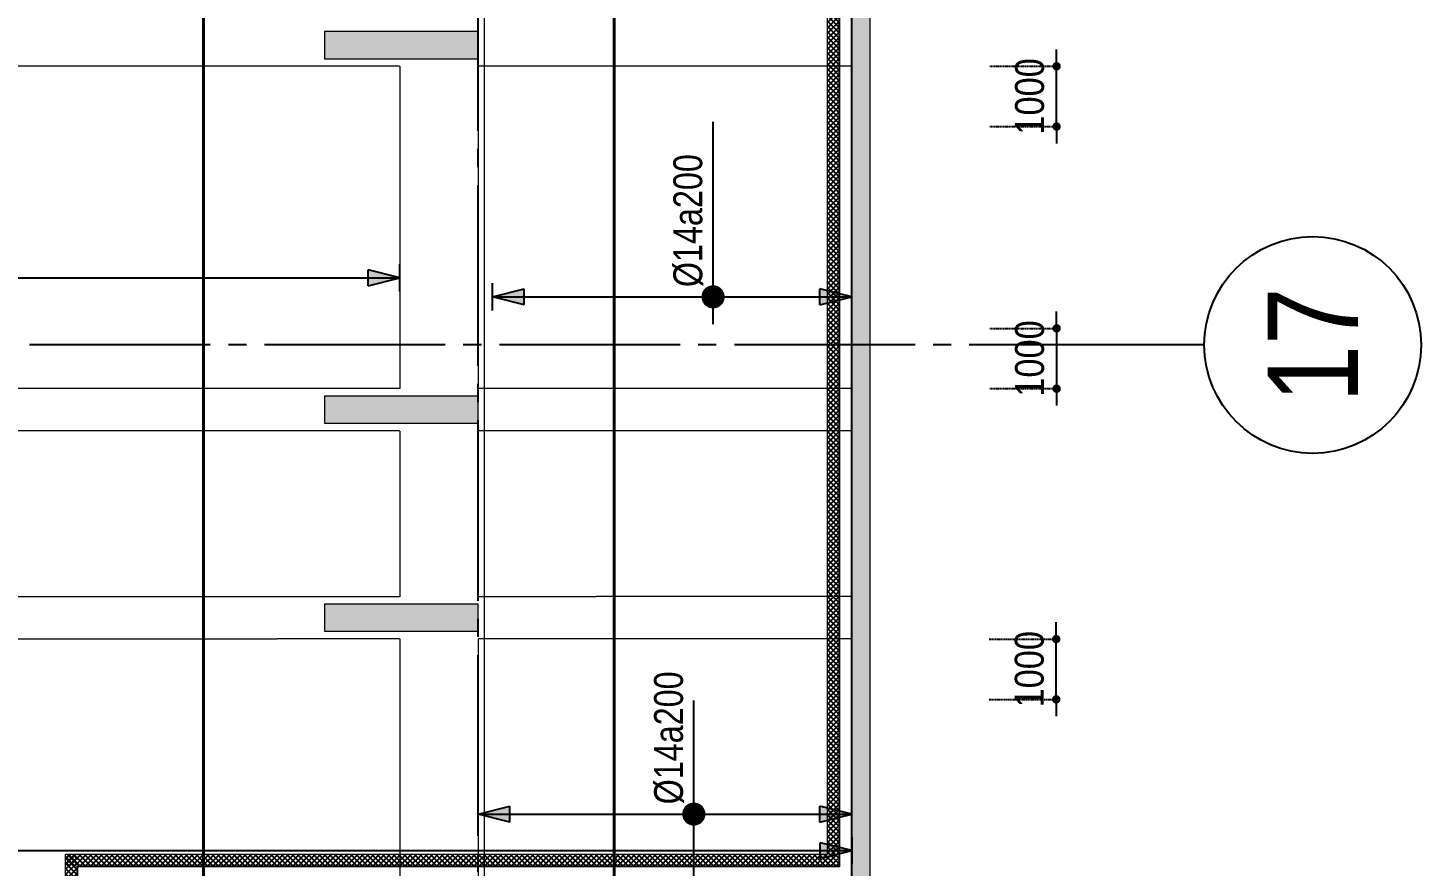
# Model space of a CAD drawing. Header units: millimetres. Extents: x -3819597 to -2591384, y 582389 to 820195.
# Drawn here: x -2674432 to -2651304, y 624031 to 637944 of the extents above; entities that cross this region are included whole.
import ezdxf
from ezdxf.enums import TextEntityAlignment as Align

# ---------------------------------------------------------------- set-up
doc = ezdxf.new("R2010")
doc.units = ezdxf.units.MM
doc.header["$MEASUREMENT"] = 0
for name, pattern in [('CENTER', [2, 1.25, -0.25, 0.25, -0.25]), ('CHG_XX_Cot_Ham 2$0$MB_Luoi truc$0$HTT Hidden 21', [3, 2, -1]), ('CHG_XX_Damsan_Ham 2$0$CHG_XX_Damsan_Ham 2$0$HIDDEN', [0.375, 0.25, -0.125]), ('CHG_XX_Luoi truc$0$MB_Luoi truc$0$Center101', [13, 10, -1, 1, -1]), ('DOT2', [0.125, 0, -0.125]), ('HIDDEN', [0.375, 0.25, -0.125])]:
    doc.linetypes.add(name, pattern=pattern)
doc.layers.get('0').update_dxf_attribs({"lineweight": 9})
doc.layers.get('Defpoints').update_dxf_attribs({"color": 10, "lineweight": 0})
for name, color, linetype in [('02HN. TEXT B', 1, 'Continuous'), ('08HN. SSS X', 6, 'Continuous'), ('12HN. GRID', 1, 'CENTER'), ('CHG_XX_Damsan_Ham 2$0$CHG_XX_Damsan_Ham 2$0$MEP-00-GENERAL-35', 2, 'Continuous'), ('CHG_XX_Luoi truc$0$Grid', 34, 'Continuous'), ('CHG_XX_Luoi truc$0$Grid Line', 8, 'CHG_XX_Luoi truc$0$MB_Luoi truc$0$Center101'), ('dim', 51, 'Continuous')]:
    doc.layers.add(name, color=color, linetype=linetype)
for name, color, linetype, lineweight in [('CHG_XX_Cot_Ham 2$0$NS-Pier-H2', 150, 'Continuous', 13), ('CHG_XX_Cot_Ham 2$0$NS-Pier-H2 @ 1', 150, 'Continuous', 13), ('CHG_XX_Cot_Ham 2$0$NS-Pier-H2 @ 150', 150, 'Continuous', 13), ("CHG_XX_Damsan_Ham 2$0$CHG_XX_Damsan_Ham 2$0$'S_General_Hidden_1 Thin", 1, 'CHG_XX_Damsan_Ham 2$0$CHG_XX_Damsan_Ham 2$0$HIDDEN', 18), ('CHG_XX_Damsan_Ham 2$0$CHG_XX_Damsan_Ham 2$0$CHG_XX_Damsan_Ham 2$0$Start net bao', 3, 'Continuous', 18), ('CHG_XX_Damsan_Ham 2$0$CHG_XX_Damsan_Ham 2$0$DBAO', 3, 'Continuous', 13), ('CHG_XX_Damsan_Ham 2$0$CHG_XX_Damsan_Ham 2$0$DTE-MEP-H-SLAB TEXT', 3, 'Continuous', 0), ('CHG_XX_Damsan_Ham 2$0$CHG_XX_Damsan_Ham 2$0$mach ngung thi cong', 6, 'Continuous', 13), ('CHG_XX_Damsan_Ham 2$0$CHG_XX_Damsan_Ham 2$0$Start hatch', 8, 'Continuous', 25), ('CHG_XX_Damsan_Ham 2$0$CHG_XX_Damsan_Ham 2$0$Start net bao', 3, 'Continuous', 18), ('CHG_XX_Damsan_Ham 2$0$CHG_XX_Damsan_Ham 2$0$Start vach', 6, 'Continuous', 25), ('CHG_XX_Damsan_Ham 2$0$HATCH', 57, 'Continuous', 9), ('CHG_XX_Damsan_Ham 2$0$mach ngung thi cong', 6, 'Continuous', 13), ('CHG_XX_Damsan_Ham 2$0$Start vach', 6, 'Continuous', 25), ('thep chay suot', 5, 'HIDDEN', 40)]:
    doc.layers.add(name, color=color, linetype=linetype, lineweight=lineweight)
doc.styles.add('[HN042014]STYLE', font='arial.ttf', dxfattribs={"width": 0.8})
doc.styles.add('CHG_XX_Luoi truc$0$MB_Luoi truc$0$Grid A-F$0$VNI-HelveCB', font='VHELVCB_0.TTF')
doc.styles.add('MB_Luoi truc$0$Arial_C', font='arial.ttf', dxfattribs={"width": 0.85})
doc.dimstyles.new('200', dxfattribs={"dimscale": 200, "dimtxt": 2.4, "dimasz": 0.7, "dimexe": 0.0003, "dimexo": 0, "dimgap": 1, "dimtad": 1, "dimdec": 0, "dimzin": 12, "dimdsep": 46, "dimtxsty": 'MB_Luoi truc$0$Arial_C', "dimblk": 'MB_Luoi truc$0$_Dot', "dimcen": 0.5, "dimclrd": 256, "dimclre": 8, "dimclrt": 1, "dimadec": 0, "dimazin": 0, "dimtfac": 1, "dimtdec": 0, "dimtix": 1, "dimtmove": 2, "dimatfit": 3, "dimldrblk": 'MB_Luoi truc$0$HTT Arrow 30', "dimfxl": 1, "dimtolj": 1, "dimtzin": 0, "dimlwe": -1, "dimarcsym": 0})

# ---------------------------------------------------------------- blocks, each defined once
blk = doc.blocks.new('*U278')
at = {"layer": '12HN. GRID', "linetype": 'Continuous'}
h = blk.add_hatch(color=256, dxfattribs=at)
h.dxf.hatch_style = 1
h.paths.add_polyline_path([(-44, 1048.4), (44, 1048.4), (0, 1224.4)])
h = blk.add_hatch(color=256, dxfattribs=at)
h.dxf.hatch_style = 1
h.paths.add_polyline_path([(0, -2395.7), (44, -2219.7), (-44, -2219.7)])
at = {"layer": '08HN. SSS X', "linetype": 'ByBlock', "ltscale": 10}
for p, q in [((-279.6, 0), (837.1, 0)), ((-279.6, 0), (-279.6, 0)), ((837.1, 0), (837.1, 0))]:
    blk.add_line(p, q, dxfattribs=at)
at = {"layer": '12HN. GRID', "linetype": 'Continuous'}
for p, q in [((-75, 1224.4), (75, 1224.4)), ((-44, 1048.4), (0, 1224.4)), ((0, 1224.4), (0, -2395.7)), ((0, 1224.4), (44, 1048.4)), ((-44, 1048.4), (44, 1048.4)), ((-44, -2219.7), (44, -2219.7)), ((-44, -2219.7), (0, -2395.7)), ((0, -2395.7), (44, -2219.7)), ((-75, -2395.7), (75, -2395.7))]:
    blk.add_line(p, q, dxfattribs=at)
at = {"layer": '12HN. GRID', "linetype": 'Continuous', "const_width": 64, "flags": 128}
blk.add_lwpolyline([(-32, 0, 1), (32, 0, 1)], format="xyb", close=True, dxfattribs=at)
at = {"layer": '02HN. TEXT B', "linetype": 'ByBlock', "style": '[HN042014]STYLE', "width": 0.8, "flags": 8}
blk.add_attdef('0', text='', height=160, dxfattribs=at).set_placement((1102.5, 160), align=Align.MIDDLE_CENTER)
blk.add_attdef('1', text='', height=160, dxfattribs=at).set_placement((53.8, 140), align=Align.MIDDLE_LEFT)
at = {"layer": 'Defpoints', "color": 9, "linetype": 'ByBlock', "style": '[HN042014]STYLE', "width": 0.8, "flags": 9}
for tag, p in [('2', (2081.9, 2422.8)), ('3', (2081.9, 2018)), ('4', (2081.9, 1613.3)), ('5', (2081.9, 1222.8))]:
    blk.add_attdef(tag, text='', height=250, dxfattribs=at).set_placement(p, align=Align.MIDDLE_CENTER)
blk = doc.blocks.new('MB_Luoi truc$0$_Dot')
at = {"color": 0, "linetype": 'ByBlock', "lineweight": -2}
blk.add_line((-0.5, 0), (-1, 0), dxfattribs=at)
at = {"color": 0, "linetype": 'ByBlock', "const_width": 0.5}
blk.add_lwpolyline([(-0.25, 0, 1), (0.25, 0, 1)], format="xyb", close=True, dxfattribs=at)
blk = doc.blocks.new('*D276')
at = {"layer": 'Defpoints', "color": 0, "transparency": 16777216}
for p in [(-2658470, 632956), (-2658470, 631956), (-2657355, 631956)]:
    blk.add_point(p, dxfattribs=at)
at = {"layer": 'dim', "lineweight": -2, "transparency": 16777216}
for p, q in [((-2657355, 633096), (-2657355, 633236)), ((-2657355, 632956), (-2657355, 631956)), ((-2657355, 631816), (-2657355, 631676))]:
    blk.add_line(p, q, dxfattribs=at)
at = {"layer": 'dim', "color": 8, "linetype": 'DOT2', "transparency": 16777216}
for p, q in [((-2658470, 632956), (-2657355, 632956)), ((-2658470, 631956), (-2657355, 631956))]:
    blk.add_line(p, q, dxfattribs=at)
at = {"layer": 'dim', "lineweight": -2, "transparency": 16777216, "xscale": 140, "yscale": 140, "zscale": 140}
for p, rotation in [((-2657355, 632956), 270), ((-2657355, 631956), 90)]:
    blk.add_blockref('MB_Luoi truc$0$_Dot', p, dxfattribs=dict(at, rotation=rotation))
at = {"layer": 'dim', "color": 1, "transparency": 16777216, "insert": (-2657801, 632456), "char_height": 480, "attachment_point": 5, "rotation": 90, "style": 'MB_Luoi truc$0$Arial_C'}
blk.add_mtext('\\A1;1000', dxfattribs=at)
blk = doc.blocks.new('MB_Luoi truc$0$HTT Arrow 30')
blk.add_hatch(color=256).paths.add_polyline_path([(-2.5, 0.375), (-2.5, -0.375), (0, 0)])
at = {"color": 0, "linetype": 'ByBlock', "lineweight": -2}
for p, q in [((0, 0), (-2.5, 0.375)), ((-2.5, -0.375), (-2.5, 0.375)), ((0, 0), (-2.5, -0.375))]:
    blk.add_line(p, q, dxfattribs=at)
blk = doc.blocks.new('*D277')
at = {"layer": 'Defpoints', "color": 0, "transparency": 16777216}
for p in [(-2658470, 637306), (-2657355, 637306), (-2658470, 636306)]:
    blk.add_point(p, dxfattribs=at)
at = {"layer": 'dim', "lineweight": -2, "transparency": 16777216}
for p, q in [((-2657355, 637446), (-2657355, 637586)), ((-2657355, 636306), (-2657355, 637306)), ((-2657355, 636166), (-2657355, 636026))]:
    blk.add_line(p, q, dxfattribs=at)
at = {"layer": 'dim', "color": 8, "linetype": 'DOT2', "transparency": 16777216}
for p, q in [((-2658470, 637306), (-2657355, 637306)), ((-2658470, 636306), (-2657355, 636306))]:
    blk.add_line(p, q, dxfattribs=at)
at = {"layer": 'dim', "lineweight": -2, "transparency": 16777216, "xscale": 140, "yscale": 140, "zscale": 140}
for p, rotation in [((-2657355, 637306), 270), ((-2657355, 636306), 90)]:
    blk.add_blockref('MB_Luoi truc$0$_Dot', p, dxfattribs=dict(at, rotation=rotation))
at = {"layer": 'dim', "color": 1, "transparency": 16777216, "insert": (-2657801, 636806), "char_height": 480, "attachment_point": 5, "rotation": 90, "style": 'MB_Luoi truc$0$Arial_C'}
blk.add_mtext('\\A1;1000', dxfattribs=at)
blk = doc.blocks.new('*U281')
at = {"layer": '12HN. GRID', "linetype": 'Continuous'}
h = blk.add_hatch(color=256, dxfattribs=at)
h.dxf.hatch_style = 1
h.paths.add_polyline_path([(-44, 1048.4), (44, 1048.4), (0, 1224.4)])
h = blk.add_hatch(color=256, dxfattribs=at)
h.dxf.hatch_style = 1
h.paths.add_polyline_path([(0, -4895.7), (44, -4719.7), (-44, -4719.7)])
at = {"layer": '08HN. SSS X', "linetype": 'ByBlock', "ltscale": 10}
for p, q in [((-252.3, 0), (837.1, 0)), ((-252.3, 0), (-252.3, 0)), ((837.1, 0), (837.1, 0))]:
    blk.add_line(p, q, dxfattribs=at)
at = {"layer": '12HN. GRID', "linetype": 'Continuous'}
for p, q in [((-75, 1224.4), (75, 1224.4)), ((-44, 1048.4), (0, 1224.4)), ((0, 1224.4), (0, -4895.7)), ((0, 1224.4), (44, 1048.4)), ((-44, 1048.4), (44, 1048.4)), ((-44, -4719.7), (44, -4719.7)), ((-44, -4719.7), (0, -4895.7)), ((0, -4895.7), (44, -4719.7)), ((-75, -4895.7), (75, -4895.7))]:
    blk.add_line(p, q, dxfattribs=at)
at = {"layer": '12HN. GRID', "linetype": 'Continuous', "const_width": 64, "flags": 128}
blk.add_lwpolyline([(-32, 0, 1), (32, 0, 1)], format="xyb", close=True, dxfattribs=at)
at = {"layer": '02HN. TEXT B', "linetype": 'ByBlock', "style": '[HN042014]STYLE', "width": 0.8, "flags": 8}
blk.add_attdef('0', text='', height=160, dxfattribs=at).set_placement((1102.5, 160), align=Align.MIDDLE_CENTER)
blk.add_attdef('1', text='', height=160, dxfattribs=at).set_placement((53.8, 140), align=Align.MIDDLE_LEFT)
at = {"layer": 'Defpoints', "color": 9, "linetype": 'ByBlock', "style": '[HN042014]STYLE', "width": 0.8, "flags": 9}
for tag, p in [('2', (2081.9, 2422.8)), ('3', (2081.9, 2018)), ('4', (2081.9, 1613.3)), ('5', (2081.9, 1222.8))]:
    blk.add_attdef(tag, text='', height=250, dxfattribs=at).set_placement(p, align=Align.MIDDLE_CENTER)
blk = doc.blocks.new('*D280')
at = {"layer": 'Defpoints', "color": 0, "transparency": 16777216}
for p in [(-2658475, 627799), (-2657361, 627799), (-2658475, 626799)]:
    blk.add_point(p, dxfattribs=at)
at = {"layer": 'dim', "lineweight": -2, "transparency": 16777216}
for p, q in [((-2657361, 627939), (-2657361, 628079)), ((-2657361, 626799), (-2657361, 627799)), ((-2657361, 626659), (-2657361, 626519))]:
    blk.add_line(p, q, dxfattribs=at)
at = {"layer": 'dim', "color": 8, "linetype": 'DOT2', "transparency": 16777216}
for p, q in [((-2658475, 627799), (-2657361, 627799)), ((-2658475, 626799), (-2657361, 626799))]:
    blk.add_line(p, q, dxfattribs=at)
at = {"layer": 'dim', "lineweight": -2, "transparency": 16777216, "xscale": 140, "yscale": 140, "zscale": 140}
for p, rotation in [((-2657361, 627799), 270), ((-2657361, 626799), 90)]:
    blk.add_blockref('MB_Luoi truc$0$_Dot', p, dxfattribs=dict(at, rotation=rotation))
at = {"layer": 'dim', "color": 1, "transparency": 16777216, "insert": (-2657806, 627299), "char_height": 480, "attachment_point": 5, "rotation": 90, "style": 'MB_Luoi truc$0$Arial_C'}
blk.add_mtext('\\A1;1000', dxfattribs=at)
blk = doc.blocks.new('*U691')
at = {"layer": 'thep chay suot', "linetype": 'HIDDEN', "ltscale": 10}
blk.add_line((-42737.9, 0), (14067.3, 0), dxfattribs=at)
at = {"layer": '02HN. TEXT B', "linetype": 'ByBlock', "style": '[HN042014]STYLE', "width": 0.8, "flags": 8}
blk.add_attdef('1', text='', height=160, dxfattribs=at).set_placement((94.5, 185.3), align=Align.MIDDLE_LEFT)
blk.add_attdef('0', text='', height=160, dxfattribs=at).set_placement((-351.3, 10.6), align=Align.MIDDLE_CENTER)
at = {"layer": 'Defpoints', "color": 9, "linetype": 'ByBlock', "style": '[HN042014]STYLE', "width": 0.8, "flags": 9}
for tag, p in [('2', (-7336, 4713.7)), ('3', (-7336, 4309)), ('4', (-7336, 3904.2)), ('5', (-7336, 3513.7))]:
    blk.add_attdef(tag, text='', height=250, dxfattribs=at).set_placement(p, align=Align.MIDDLE_CENTER)
blk = doc.blocks.new('*U1035')
at = {"layer": 'CHG_XX_Cot_Ham 2$0$NS-Pier-H2 @ 1'}
h = blk.add_hatch(color=256, dxfattribs=at)
h.dxf.hatch_style = 1
h.paths.add_polyline_path([(450, 0), (0, 0), (0, -2550), (450, -2550)])
at = {"layer": 'CHG_XX_Cot_Ham 2$0$NS-Pier-H2 @ 150'}
h = blk.add_hatch(color=256, dxfattribs=at)
h.dxf.hatch_style = 1
h.paths.add_polyline_path([(450, 0), (0, 0), (0, -2550), (450, -2550)])
blk = doc.blocks.new('CHG_XX_Cot_Ham 2$0$Block A_C450x2250')
at = {"layer": 'CHG_XX_Cot_Ham 2$0$NS-Pier-H2'}
blk.add_lwpolyline([(450, -2550), (0, -2550), (0, 0), (450, 0)], close=True, dxfattribs=at)
blk.add_blockref('*U1035', (0, 0), dxfattribs=at)
blk = doc.blocks.new('*U1029')
at = {"layer": 'CHG_XX_Luoi truc$0$Grid Line'}
blk.add_line((0, 0), (0, 608), dxfattribs=at)
at = {"layer": 'CHG_XX_Luoi truc$0$Grid', "lineweight": -2, "style": 'CHG_XX_Luoi truc$0$MB_Luoi truc$0$Grid A-F$0$VNI-HelveCB'}
for tag, p in [('GRIDSUB', (0, 617)), ('GRID', (0, -9))]:
    blk.add_attdef(tag, text='', height=5, dxfattribs=at).set_placement(p, align=Align.MIDDLE)
blk = doc.blocks.new('*U1031')
at = {"layer": 'CHG_XX_Luoi truc$0$Grid', "lineweight": -2}
blk.add_line((0, -3), (0, 0), dxfattribs=at)
blk.add_circle((0, -9), 6, dxfattribs=at)
at = {"layer": 'CHG_XX_Luoi truc$0$Grid Line'}
blk.add_line((0, 0), (0, 438), dxfattribs=at)
at = {"layer": 'CHG_XX_Luoi truc$0$Grid', "lineweight": -2, "style": 'CHG_XX_Luoi truc$0$MB_Luoi truc$0$Grid A-F$0$VNI-HelveCB'}
for tag, p in [('GRIDSUB', (0, 447)), ('GRID', (0, -9))]:
    blk.add_attdef(tag, text='', height=5, dxfattribs=at).set_placement(p, align=Align.MIDDLE)
blk = doc.blocks.new('CHG_XX_Luoi truc')
at = {"layer": 'CHG_XX_Luoi truc$0$Grid', "xscale": 300, "yscale": 300, "zscale": 300}
blk.add_blockref('*U1029', (99550, -12747), dxfattribs=at)
at = {"layer": 'CHG_XX_Luoi truc$0$Grid'}
ref = blk.add_blockref('*U1031', (110703, 22700), dxfattribs=dict(at, xscale=300.0000000000013, yscale=300.0000000000013, zscale=300.0000000000013, rotation=90))
ref.add_attrib('GRID', '17', dxfattribs={"lineweight": -2, "height": 1500, "rotation": 90, "style": 'CHG_XX_Luoi truc$0$MB_Luoi truc$0$Grid A-F$0$VNI-HelveCB'}).set_placement((113403, 22700), align=Align.MIDDLE)
blk = doc.blocks.new('CHG_XX_Cot_Ham 2')
at = {"layer": 'CHG_XX_Cot_Ham 2$0$NS-Pier-H2'}
h = blk.add_hatch(color=256, dxfattribs=at)
h.dxf.hatch_style = 1
h.paths.add_polyline_path([(99639.2, 163400), (-10900, 163400), (-10900, 85450), (-300, 85450), (-300, 84050), (32350, 84050), (32350, -9000), (103575.5, -9000), (106050, -6022), (106050, 158254.3)])
h.paths.add_polyline_path([(99533.7, 163100), (105750, 158110.4), (105750, 90450), (105650, 90450), (105750, 90450), (105750, 13850), (105750, 13722.3), (105750, -5913.6), (103434.7, -8700), (93599.8, -8700), (93299.8, -8700), (32650, -8700), (32650, 84350), (0, 84350), (0, 85750), (-10600, 85750), (-10600, 163100), (93600, 163100)], flags=16)
for p, q in [((106050, 158254.3), (106050, -6022)), ((105750, 90450), (105750, 13850))]:
    blk.add_line(p, q, dxfattribs=at)
at = {"layer": 'CHG_XX_Cot_Ham 2$0$NS-Pier-H2', "linetype": 'CHG_XX_Cot_Ham 2$0$MB_Luoi truc$0$HTT Hidden 21'}
blk.add_lwpolyline([(99639.2, 163400), (106050, 158254.3), (106050, -6022), (103575.5, -9000), (32350, -9000), (32350, 84050), (-300, 84050), (-300, 85450), (-10900, 85450), (-10900, 163400)], close=True, dxfattribs=at)
at = {"layer": 'CHG_XX_Cot_Ham 2$0$NS-Pier-H2'}
blk.add_blockref('CHG_XX_Luoi truc', (0, 0), dxfattribs=at)
at = {"layer": 'CHG_XX_Cot_Ham 2$0$NS-Pier-H2', "xscale": -1, "rotation": 90}
for p in [(97000, 27900), (97000, 21850), (97000, 18400)]:
    blk.add_blockref('CHG_XX_Cot_Ham 2$0$Block A_C450x2250', p, dxfattribs=at)
blk = doc.blocks.new('CHG_XX_Damsan_Ham 2$0$CHG_XX_Damsan_Ham 2$0$sdfsgdh')
at = {"layer": 'CHG_XX_Damsan_Ham 2$0$CHG_XX_Damsan_Ham 2$0$Start hatch', "ltscale": 0.5}
h = blk.add_hatch(dxfattribs=at)
h.set_pattern_fill('ANSI37', color=256, scale=500)
h.set_pattern_definition([(45, (10700.06, -8650), (-44.194174, 44.194174), []), (135, (10700.06, -8650), (-44.194174, -44.194174), [])])
h.paths.add_polyline_path([(116050, -122926), (114450, -122926), (114450, -126126), (116050, -126126), (116050, -146650), (103400, -146650), (103400, -146850), (116250, -146850), (116250, -125526), (116050, -125526), (116050, -125926), (114650, -125926), (114650, -123126), (116050, -123126)])
h = blk.add_hatch(dxfattribs=at)
h.set_pattern_fill('ANSI37', color=256, scale=500)
h.set_pattern_definition([(45, (273994.73, -7150), (-44.194174, 44.194174), []), (135, (273994.73, -7150), (-44.194174, -44.194174), [])])
h.paths.add_polyline_path([(99888, -169200), (99488, -169200), (99488, -167800), (102288, -167800), (102288, -169400), (103600, -169400), (103600, -146850), (103600, -146650), (103400, -146650), (103400, -169200), (102488, -169200), (102488, -167600), (99288, -167600), (99288, -169200), (45350, -169200), (45350, -169400), (99888, -169400)])
at = {"layer": 'CHG_XX_Damsan_Ham 2$0$CHG_XX_Damsan_Ham 2$0$DTE-MEP-H-SLAB TEXT', "color": 2, "ltscale": 0.5, "flags": 128}
blk.add_lwpolyline([(102488, -169200), (103400, -169200), (103400, -146650), (116050, -146650), (116050, -126126)], dxfattribs=at)
at = {"layer": 'CHG_XX_Damsan_Ham 2$0$CHG_XX_Damsan_Ham 2$0$MEP-00-GENERAL-35'}
blk.add_lwpolyline([(99488, -169200), (99488, -167800), (102288, -167800), (102288, -169400), (103600, -169400), (103600, -146850), (116250, -146850), (116250, -125526)], dxfattribs=at)
blk = doc.blocks.new('CHG_XX_Damsan_Ham 2', base_point=(3089256, -609981))
at = {"layer": "CHG_XX_Damsan_Ham 2$0$CHG_XX_Damsan_Ham 2$0$'S_General_Hidden_1 Thin", "ltscale": 10}
for p, q in [((98250, 27325), (87400, 27325)), ((98250, 27325), (98250, 21975)), ((105750, 27325), (99550, 27325)), ((99550, 27275), (99550, 22025)), ((98250, 21975), (87600, 21975)), ((105750, 21975), (99550, 21975)), ((98250, 21275), (87600, 21275)), ((98250, 21275), (98250, 18521)), ((105750, 21275), (99550, 21275)), ((99550, 21225), (99550, 18521)), ((98250, 18521), (87600, 18514)), ((105750, 18525), (99550, 18521)), ((98250, 17821), (87600, 17814)), ((98250, 17821), (98250, 12550)), ((105750, 17825), (99550, 17821)), ((99550, 17821), (99550, 12550))]:
    blk.add_line(p, q, dxfattribs=at)
at = {"layer": 'CHG_XX_Damsan_Ham 2$0$CHG_XX_Damsan_Ham 2$0$CHG_XX_Damsan_Ham 2$0$Start net bao'}
for points in [[(-10900, 163400), (99639, 163400), (106050, 158250), (106050, -6022), (103576, -9000), (32350, -9000), (32350, 84050), (-300, 84050)], [(105750, 48850), (105750, 48850), (105750, 27450), (105750, 27450)], [(105750, 27450), (105750, 13850)]]:
    blk.add_lwpolyline(points, dxfattribs=at)
at = {"layer": 'CHG_XX_Damsan_Ham 2$0$CHG_XX_Damsan_Ham 2$0$CHG_XX_Damsan_Ham 2$0$Start net bao', "color": 1}
blk.add_lwpolyline([(99550, 27450), (99550, 27900), (97000, 27900), (97000, 27450)], dxfattribs=at)
at = {"layer": 'CHG_XX_Damsan_Ham 2$0$CHG_XX_Damsan_Ham 2$0$mach ngung thi cong'}
blk.add_lwpolyline([(38000, 23700), (75851, 23700), (75851, 50950), (99650, 50950), (99650, -100), (38000, -100)], close=True, dxfattribs=at)
at = {"layer": 'CHG_XX_Damsan_Ham 2$0$CHG_XX_Damsan_Ham 2$0$Start net bao'}
for points in [[(-10900, 163400), (99639, 163400), (106050, 158250), (106050, -6022), (103576, -9000), (32350, -9000), (32350, 84050), (-300, 84050)], [(105750, 48850), (105750, 48850), (105750, 27450), (105750, 27450)], [(105750, 27450), (105750, 13850)]]:
    blk.add_lwpolyline(points, dxfattribs=at)
at = {"layer": 'CHG_XX_Damsan_Ham 2$0$CHG_XX_Damsan_Ham 2$0$Start net bao', "color": 1}
blk.add_lwpolyline([(99550, 27450), (99550, 27900), (97000, 27900), (97000, 27450)], dxfattribs=at)
at = {"layer": 'CHG_XX_Damsan_Ham 2$0$CHG_XX_Damsan_Ham 2$0$Start vach'}
blk.add_lwpolyline([(105750, 12350), (105750, 156610)], dxfattribs=at)
at = {"layer": 'CHG_XX_Damsan_Ham 2$0$mach ngung thi cong'}
blk.add_lwpolyline([(38000, 23900), (75549, 23900), (75549, 50950), (99650, 50950), (99650, -100), (38000, -100)], close=True, dxfattribs=at)
at = {"layer": 'CHG_XX_Damsan_Ham 2$0$Start vach'}
blk.add_lwpolyline([(105750, 12350), (105750, 156610)], dxfattribs=at)
at = {"layer": 'CHG_XX_Damsan_Ham 2$0$CHG_XX_Damsan_Ham 2$0$DBAO'}
blk.add_blockref('CHG_XX_Cot_Ham 2', (0, 0), dxfattribs=at)
at = {"layer": 'CHG_XX_Damsan_Ham 2$0$CHG_XX_Damsan_Ham 2$0$DTE-MEP-H-SLAB TEXT'}
blk.add_blockref('CHG_XX_Damsan_Ham 2$0$CHG_XX_Damsan_Ham 2$0$sdfsgdh', (-10700, 160900), dxfattribs=at)
at = {"layer": 'CHG_XX_Damsan_Ham 2$0$HATCH'}
blk.add_blockref('CHG_XX_Cot_Ham 2', (0, 0), dxfattribs=at)
blk = doc.blocks.new('*U911')
at = {"layer": 'thep chay suot', "linetype": 'HIDDEN', "ltscale": 10}
blk.add_line((-42737.9, 0), (14689, 0), dxfattribs=at)
at = {"layer": '02HN. TEXT B', "linetype": 'ByBlock', "style": '[HN042014]STYLE', "width": 0.8, "flags": 8}
blk.add_attdef('1', text='', height=160, dxfattribs=at).set_placement((94.5, 185.3), align=Align.MIDDLE_LEFT)
blk.add_attdef('0', text='', height=160, dxfattribs=at).set_placement((-351.3, 10.6), align=Align.MIDDLE_CENTER)
at = {"layer": 'Defpoints', "color": 9, "linetype": 'ByBlock', "style": '[HN042014]STYLE', "width": 0.8, "flags": 9}
for tag, p in [('2', (-7336, 4713.7)), ('3', (-7336, 4309)), ('4', (-7336, 3904.2)), ('5', (-7336, 3513.7))]:
    blk.add_attdef(tag, text='', height=250, dxfattribs=at).set_placement(p, align=Align.MIDDLE_CENTER)
blk = doc.blocks.new('*U937')
at = {"layer": '12HN. GRID', "linetype": 'Continuous'}
h = blk.add_hatch(color=256, dxfattribs=at)
h.dxf.hatch_style = 1
h.paths.add_polyline_path([(-44, 1045), (44, 1045), (0, 1221)])
h = blk.add_hatch(color=256, dxfattribs=at)
h.dxf.hatch_style = 1
h.paths.add_polyline_path([(0, -766.8), (44, -590.8), (-44, -590.8)])
at = {"layer": '08HN. SSS X', "linetype": 'ByBlock', "ltscale": 10}
for p, q in [((-151.5, 0), (968.5, 0)), ((-151.5, 0), (-151.5, 0)), ((968.5, 0), (968.5, 0))]:
    blk.add_line(p, q, dxfattribs=at)
at = {"layer": '12HN. GRID', "linetype": 'Continuous'}
for p, q in [((-75, 1221), (75, 1221)), ((-44, 1045), (0, 1221)), ((0, 1221), (0, -766.8)), ((0, 1221), (44, 1045)), ((-44, 1045), (44, 1045)), ((-44, -590.8), (44, -590.8)), ((-44, -590.8), (0, -766.8)), ((0, -766.8), (44, -590.8)), ((-75, -766.8), (75, -766.8))]:
    blk.add_line(p, q, dxfattribs=at)
at = {"layer": '12HN. GRID', "linetype": 'Continuous', "const_width": 64, "flags": 128}
blk.add_lwpolyline([(-32, 0, 1), (32, 0, 1)], format="xyb", close=True, dxfattribs=at)
at = {"layer": '02HN. TEXT B', "linetype": 'ByBlock', "style": '[HN042014]STYLE', "width": 0.8, "flags": 8}
blk.add_attdef('0', text='', height=160, dxfattribs=at).set_placement((1102.5, 160), align=Align.MIDDLE_CENTER)
blk.add_attdef('1', text='', height=160, dxfattribs=at).set_placement((53.8, 140), align=Align.MIDDLE_LEFT)
at = {"layer": 'Defpoints', "color": 9, "linetype": 'ByBlock', "style": '[HN042014]STYLE', "width": 0.8, "flags": 9}
for tag, p in [('2', (2293.3, 2422.8)), ('3', (2293.3, 2018)), ('4', (2293.3, 1613.3)), ('5', (2293.3, 1222.8))]:
    blk.add_attdef(tag, text='', height=250, dxfattribs=at).set_placement(p, align=Align.MIDDLE_CENTER)
blk = doc.blocks.new('*U938')
at = {"layer": '12HN. GRID', "linetype": 'Continuous'}
h = blk.add_hatch(color=256, dxfattribs=at)
h.dxf.hatch_style = 1
h.paths.add_polyline_path([(-44, 1017.3), (44, 1017.3), (0, 1193.3)])
h = blk.add_hatch(color=256, dxfattribs=at)
h.dxf.hatch_style = 1
h.paths.add_polyline_path([(0, -873.4), (44, -697.4), (-44, -697.4)])
at = {"layer": '08HN. SSS X', "linetype": 'ByBlock', "ltscale": 10}
for p, q in [((-454.6, 0), (629.2, 0)), ((-454.6, 0), (-454.6, 0)), ((629.2, 0), (629.2, 0))]:
    blk.add_line(p, q, dxfattribs=at)
at = {"layer": '12HN. GRID', "linetype": 'Continuous'}
for p, q in [((-75, 1193.3), (75, 1193.3)), ((-44, 1017.3), (0, 1193.3)), ((0, 1193.3), (0, -873.4)), ((0, 1193.3), (44, 1017.3)), ((-44, 1017.3), (44, 1017.3)), ((-44, -697.4), (44, -697.4)), ((-44, -697.4), (0, -873.4)), ((0, -873.4), (44, -697.4)), ((-75, -873.4), (75, -873.4))]:
    blk.add_line(p, q, dxfattribs=at)
at = {"layer": '12HN. GRID', "linetype": 'Continuous', "const_width": 64, "flags": 128}
blk.add_lwpolyline([(-32, 0, 1), (32, 0, 1)], format="xyb", close=True, dxfattribs=at)
at = {"layer": '02HN. TEXT B', "linetype": 'ByBlock', "style": '[HN042014]STYLE', "width": 0.8, "flags": 8}
blk.add_attdef('0', text='', height=160, dxfattribs=at).set_placement((1102.5, 160), align=Align.MIDDLE_CENTER)
blk.add_attdef('1', text='', height=160, dxfattribs=at).set_placement((53.8, 140), align=Align.MIDDLE_LEFT)
at = {"layer": 'Defpoints', "color": 9, "linetype": 'ByBlock', "style": '[HN042014]STYLE', "width": 0.8, "flags": 9}
for tag, p in [('2', (2081.9, 2422.8)), ('3', (2081.9, 2018)), ('4', (2081.9, 1613.3)), ('5', (2081.9, 1222.8))]:
    blk.add_attdef(tag, text='', height=250, dxfattribs=at).set_placement(p, align=Align.MIDDLE_CENTER)

msp = doc.modelspace()

# ---------------------------------------------------------------- block references
at = {"layer": '08HN. SSS X', "linetype": 'Continuous'}
ref = msp.add_blockref('*U278', (-2675443.6, 633794.9), dxfattribs=dict(at, xscale=3, yscale=3, zscale=3, rotation=90))
ref.add_attrib('1', '%%c18a200', dxfattribs={"layer": '02HN. TEXT B', "linetype": 'ByBlock', "height": 480, "rotation": 90, "style": '[HN042014]STYLE', "width": 0.8}).set_placement((-2675863.6, 633956.2), align=Align.MIDDLE_LEFT)
ref = msp.add_blockref('*U937', (-2663057.1, 633479.3), dxfattribs=dict(at, xscale=3, yscale=3, zscale=3, rotation=90))
ref.add_attrib('1', '%%c14a200', dxfattribs={"layer": '02HN. TEXT B', "linetype": 'ByBlock', "height": 480, "rotation": 90, "style": '[HN042014]STYLE', "width": 0.8}).set_placement((-2663477.1, 633640.5), align=Align.MIDDLE_LEFT)
ref = msp.add_blockref('*U938', (-2663376.8, 624894.9), dxfattribs=dict(at, xscale=3, yscale=3, zscale=3, rotation=90))
ref.add_attrib('1', '%%c14a200', dxfattribs={"layer": '02HN. TEXT B', "linetype": 'ByBlock', "height": 480, "rotation": 90, "style": '[HN042014]STYLE', "width": 0.8}).set_placement((-2663796.8, 625056.1), align=Align.MIDDLE_LEFT)
ref = msp.add_blockref('*U281', (-2675438, 624287.8), dxfattribs=dict(at, xscale=3, yscale=3, zscale=3, rotation=90))
ref.add_attrib('1', '%%c18a200', dxfattribs={"layer": '02HN. TEXT B', "linetype": 'ByBlock', "height": 480, "rotation": 90, "style": '[HN042014]STYLE', "width": 0.8}).set_placement((-2675858, 624449), align=Align.MIDDLE_LEFT)
at = {"layer": 'dim'}
msp.add_blockref('CHG_XX_Damsan_Ham 2', (322749.3, 0), dxfattribs=at)
at = {"layer": 'thep chay suot', "xscale": 3, "yscale": 3, "zscale": 3, "rotation": 90}
for name, p in [('*U911', (-2671516.3, 729314.1)), ('*U691', (-2664699.2, 729314.1))]:
    msp.add_blockref(name, p, dxfattribs=at)

# ---------------------------------------------------------------- dimensions: what is measured, and where the dimension line sits
at = {"layer": 'dim'}
for base, p1, p2, picture, middle in [((-2657355.4, 637306), (-2658469.7, 636306.2), (-2658469.7, 637306), '*D277', (-2657800.5, 636806.1)), ((-2657355.4, 631955.8), (-2658469.7, 632956.1), (-2658469.7, 631955.8), '*D276', (-2657800.5, 632456)), ((-2657361.1, 627798.8), (-2658475.3, 626799), (-2658475.3, 627798.8), '*D280', (-2657806.2, 627298.9))]:
    dim = msp.add_linear_dim(base=base, p1=p1, p2=p2, angle=90, dimstyle='200', dxfattribs=at)
    dim.commit()
    dim.dimension.update_dxf_attribs({"geometry": picture, "text_midpoint": middle})

doc.saveas('drawing.dxf')
